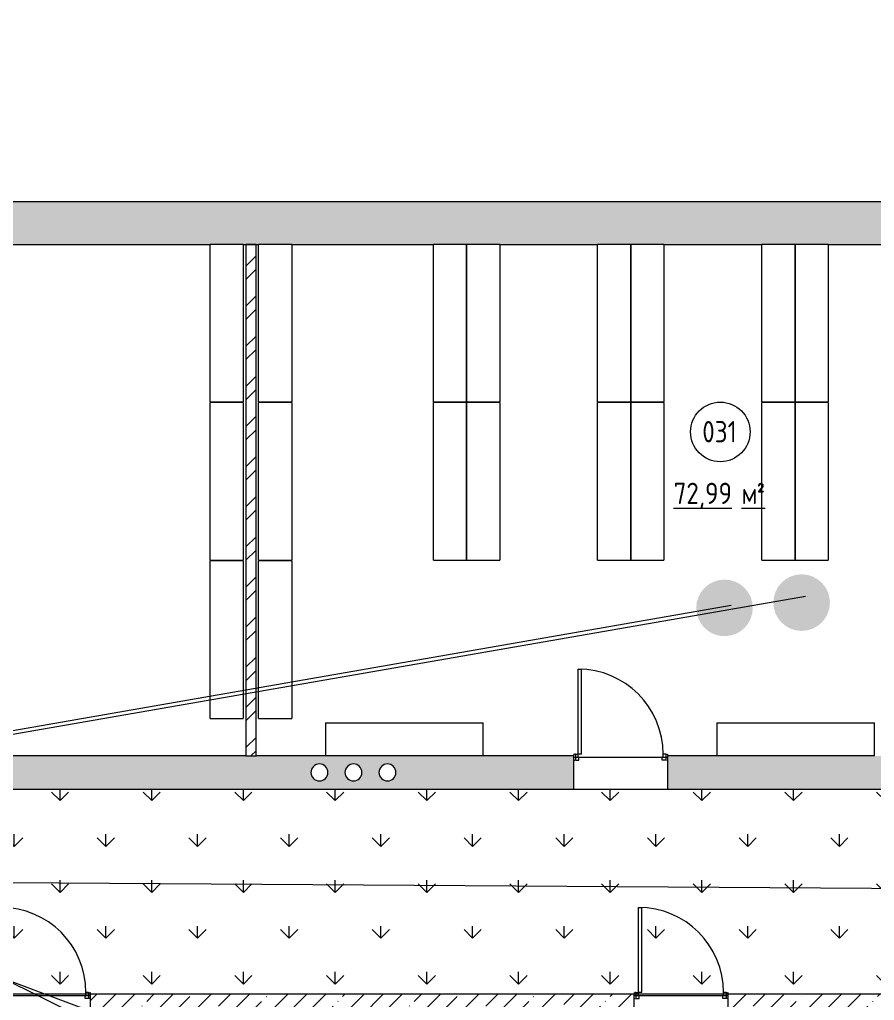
# Model space of a CAD drawing. Header units: millimetres. Extents: x -515342 to 330399, y -224905 to 507333.
# Drawn here: x -287152 to -277105, y -178752 to -167229 of the extents above; entities that cross this region are included whole.
import ezdxf

# ---------------------------------------------------------------- set-up
doc = ezdxf.new("R2010")
doc.units = ezdxf.units.MM
doc.linetypes.add('ASVP_Невидимые', pattern=[5, 3, -2])
doc.layers.get('0').update_dxf_attribs({"lineweight": 0})
for name, color, linetype, lineweight in [('Двери', 7, 'Continuous', 0), ('Марки помещений', 7, 'Continuous', 0), ('Мебель', 7, 'Continuous', 0), ('Ответы', 4, 'Continuous', 0), ('Перекрытие', 7, 'Continuous', 0), ('Стены внутренние', 7, 'Continuous', 0), ('Стены несущие', 7, 'Continuous', 0), ('Стены перегородки', 7, 'Continuous', 0), ('Стены штриховка', 7, 'Continuous', 0), ('экспертиза ДУ', 1, 'Continuous', 0), ('экспертиза условные обозначения', 1, 'Continuous', 0)]:
    doc.layers.add(name, color=color, linetype=linetype, lineweight=lineweight)
doc.styles.add('GOST Common_1', font='', dxfattribs={"width": 0.9, "height": 250})
doc.styles.add('GOST Common_2', font='', dxfattribs={"width": 0.9, "height": 250})
doc.styles.get('GOST Common_1').set_extended_font_data('GOST Common')
doc.styles.get('GOST Common_2').set_extended_font_data('GOST Common')
pattern_1 = [(45, (-373662.94, -185274.45), (-224.5064, 224.5064), []), (45, (-373438.43, -185274.45), (-224.5064, 224.5064), [396.875, -79.375, 3.353, -76.022])]

# ---------------------------------------------------------------- blocks, each defined once
blk = doc.blocks.new('СД_Люблино_Фасады_rvt-1-О_АР_П_-1_-3_000_План -1 этажа')
at = {"layer": 'Стены внутренние'}
h = blk.add_hatch(dxfattribs=at)
h.set_pattern_fill('FP_1', color=256, style=0, pattern_type=2)
h.set_pattern_definition([(45, (0, 0), (-224.5064, 224.5064), []), (45, (224.5, 0), (-224.5064, 224.5064), [396.875, -79.375, 3.353, -76.022])])
h.paths.add_polyline_path([(101935, 15405), (101935, 15905), (82615, 15905), (82615, 15405), (101545, 15405)])
h.paths.add_polyline_path([(81375, 15405), (81375, 15905), (75275, 15905), (75275, 15405), (80820, 15405)])
h.paths.add_polyline_path([(73790, 15405), (74035, 15405), (74035, 15905), (67980, 15905), (67980, 15405), (70321, 15405)])
h.paths.add_polyline_path([(66740, 15405), (66740, 15905), (64320, 15905), (64320, 15405), (66185, 15405)])
h.paths.add_polyline_path([(63080, 15405), (63080, 15905), (59835, 15905), (59835, 15405), (62525, 15405)])
h.paths.add_polyline_path([(58595, 15405), (58595, 15905), (56295, 15905), (56295, 15405), (58178, 15405)])
h.paths.add_polyline_path([(55055, 15405), (55055, 15905), (46676, 15905), (46676, 15405), (54709, 15405)])
h.paths.add_polyline_path([(45168, 15405), (45436, 15405), (45436, 15905), (34796, 15905), (34796, 15405), (45120, 15405)])
h.paths.add_polyline_path([(33556, 15405), (33556, 15905), (27516, 15905), (27516, 15405), (33475, 15405)])
h.paths.add_polyline_path([(26142, 15405), (26276, 15405), (26276, 15905), (20376, 15905), (20376, 15405), (26087, 15405)])
h.paths.add_polyline_path([(19136, 15405), (19136, 15905), (6136, 15905), (6136, 15405), (18755, 15405)])
h.paths.add_polyline_path([(4896, 15405), (4896, 15905), (2925, 15905), (2925, 15405), (4735, 15405)])
h.paths.add_polyline_path([(1375, 15405), (1375, 15905), (-305, 15905), (-305, 15405), (935, 15405)])
at = {"layer": 'Стены несущие'}
for p, q in [((101935, 15905), (82615, 15905)), ((82615, 15405), (88750, 15405)), ((89140, 15405), (89320, 15405)), ((89710, 15405), (91375, 15405)), ((92155, 15405), (93305, 15405)), ((94085, 15405), (95235, 15405)), ((96015, 15405), (97165, 15405))]:
    blk.add_line(p, q, dxfattribs=at)
blk = doc.blocks.new('Дверь_Деревянная_1 полотно - АР_Дверь_Межкомнатная_1000х2000h_полотно__Г_Пр-10560728-О_АР_П_-1_-3_000_План -1 этажа')
at = {"layer": 'Двери', "lineweight": 18}
for p, q in [((-500, 215), (-500, 1215)), ((-500, 1215), (-460, 1215)), ((-460, 215), (-460, 1215)), ((-530, 215), (-500, 215)), ((-530, 215), (-530, 145)), ((-530, 145), (-490, 145)), ((-500, 175), (-500, 215)), ((-460, 215), (-500, 215)), ((-500, 175), (-490, 175)), ((-490, 145), (-490, 175)), ((500, 175), (490, 175)), ((490, 145), (490, 175)), ((530, 145), (490, 145)), ((530, 215), (500, 215)), ((500, 175), (500, 215)), ((530, 215), (530, 145))]:
    blk.add_line(p, q, dxfattribs=at)
at = {"layer": 'Двери', "linetype": 'ASVP_Невидимые', "lineweight": 18}
for p, q in [((-550, 215), (-550, 195)), ((-530, 215), (-550, 215)), ((-550, 145), (-530, 145)), ((530, 215), (550, 215)), ((550, 145), (530, 145)), ((550, 215), (550, 195))]:
    blk.add_line(p, q, dxfattribs=at)
at = {"layer": 'Двери', "lineweight": 18}
blk.add_arc((-500, 215), 1000, 0, 90, dxfattribs=at)
blk = doc.blocks.new('Shelf _1_ - 1850 x 1850 x 390mm-9691389-О_АР_П_-1_-3_000_План -1 этажа')
at = {"layer": 'Мебель'}
for p, q in [((-678, 125), (1172, 125)), ((-678, 125), (-678, -265)), ((1172, -265), (1172, 125)), ((1172, -265), (-678, -265))]:
    blk.add_line(p, q, dxfattribs=at)
blk = doc.blocks.new('Shelf _1_ - 1850 x 1850 x 390mm-9875054-О_АР_П_-1_-3_000_План -1 этажа')
at = {"layer": 'Мебель'}
for p, q in [((-678, 265), (1172, 265)), ((-678, 265), (-678, -125)), ((1172, -125), (1172, 265)), ((1172, -125), (-678, -125))]:
    blk.add_line(p, q, dxfattribs=at)
blk = doc.blocks.new('ASVP_Марка_Помещение_ДваЗначения - Номер Площадь-685795-О_АР_П_-1_-3_000_План -1 этажа')
at = {"layer": 'Марки помещений'}
blk.add_circle((0, 0), 3.5, dxfattribs=at)

msp = doc.modelspace()

# ---------------------------------------------------------------- hatches: boundary and pattern name
at = {"layer": 'Стены внутренние'}
h = msp.add_hatch(dxfattribs=at)
h.set_pattern_fill('FP_2', color=256, style=0, pattern_type=2)
h.set_pattern_definition([(45, (-373662.94, -185274.45), (-235.7317, 235.7317), []), (45, (-373505.78, -185274.45), (-235.7317, 235.7317), [])])
h.paths.add_polyline_path([(-284492.9357, -175879.4503), (-284372.9357, -175879.4503), (-284372.9357, -169869.4503), (-284492.9357, -169869.4503), (-284492.9357, -175259.2003)])
h = msp.add_hatch(dxfattribs=at)
h.set_pattern_fill('FP_1', color=256, style=0, pattern_type=2)
h.set_pattern_definition(pattern_1)
h.paths.add_polyline_path([(-272227.9357, -176269.4503), (-272227.9357, -175879.4503), (-279537.9357, -175879.4503), (-279537.9357, -176269.4503), (-272985.3042, -176269.4503)])
h.paths.add_polyline_path([(-280637.9357, -176269.4503), (-280637.9357, -175879.4503), (-292817.9357, -175879.4503), (-292817.9357, -176269.4503), (-280791.2771, -176269.4503)])
h.paths.add_polyline_path([(-293917.9357, -176269.4503), (-293917.9357, -175879.4503), (-302182.9357, -175879.4503), (-302182.9357, -176269.4503), (-296403.223, -176269.4503)])
h.paths.add_polyline_path([(-303341.8656, -176269.4503), (-303282.9357, -176269.4503), (-303282.9357, -175879.4503), (-306517.9357, -175879.4503), (-306517.9357, -176269.4503), (-304209.1959, -176269.4503)])
h.paths.add_polyline_path([(-307517.9357, -176269.4503), (-307517.9357, -175879.4503), (-308652.9357, -175879.4503), (-308652.9357, -176269.4503), (-308545.8475, -176269.4503)])
h.paths.add_polyline_path([(-309752.9357, -176269.4503), (-309752.9357, -175879.4503), (-314067.9357, -175879.4503), (-314067.9357, -176269.4503), (-310280.5081, -176269.4503)])
h.paths.add_polyline_path([(-315484.4901, -176269.4503), (-315167.9357, -176269.4503), (-315167.9357, -175879.4503), (-318007.9357, -175879.4503), (-318007.9357, -176269.4503), (-317217.9357, -176269.4503)])
h.paths.add_polyline_path([(-272845.3005, -176172.9311), (-272877.9357, -176161.0529), (-272904.5401, -176138.7291), (-272921.9049, -176108.6524), (-272927.9357, -176074.4503), (-272921.9049, -176040.2483), (-272904.5401, -176010.1716), (-272877.9357, -175987.8478), (-272845.3005, -175975.9696), (-272810.5709, -175975.9696), (-272777.9357, -175987.8478), (-272751.3312, -176010.1716), (-272733.9664, -176040.2483), (-272727.9357, -176074.4503), (-272734.8252, -176110.1398), (-272751.3312, -176138.7291), (-272777.9357, -176161.0529), (-272810.5709, -176172.9311)])
h.paths.add_polyline_path([(-272410.5709, -176172.9311), (-272445.3005, -176172.9311), (-272477.9357, -176161.0529), (-272504.5401, -176138.7291), (-272521.9049, -176108.6524), (-272527.9357, -176074.4503), (-272521.9049, -176040.2483), (-272504.5401, -176010.1716), (-272477.9357, -175987.8478), (-272445.3005, -175975.9696), (-272410.5709, -175975.9696), (-272377.9357, -175987.8478), (-272351.3312, -176010.1716), (-272333.9664, -176040.2483), (-272327.9357, -176074.4503), (-272334.8252, -176110.1398), (-272351.3312, -176138.7291), (-272377.9357, -176161.0529)])
h.paths.add_polyline_path([(-276045.3005, -176172.9311), (-276077.9357, -176161.0529), (-276104.5401, -176138.7291), (-276121.9049, -176108.6524), (-276127.9357, -176074.4503), (-276121.9049, -176040.2483), (-276104.5401, -176010.1716), (-276077.9357, -175987.8478), (-276045.3005, -175975.9696), (-276010.5709, -175975.9696), (-275977.9357, -175987.8478), (-275951.3312, -176010.1716), (-275933.9664, -176040.2483), (-275927.9357, -176074.4503), (-275934.8252, -176110.1398), (-275951.3312, -176138.7291), (-275977.9357, -176161.0529), (-276010.5709, -176172.9311)])
h.paths.add_polyline_path([(-275610.5709, -176172.9311), (-275645.3005, -176172.9311), (-275677.9357, -176161.0529), (-275704.5401, -176138.7291), (-275721.9049, -176108.6524), (-275727.9357, -176074.4503), (-275721.9049, -176040.2483), (-275704.5401, -176010.1716), (-275677.9357, -175987.8478), (-275645.3005, -175975.9696), (-275610.5709, -175975.9696), (-275577.9357, -175987.8478), (-275551.3312, -176010.1716), (-275533.9664, -176040.2483), (-275527.9357, -176074.4503), (-275533.9664, -176108.6524), (-275551.3312, -176138.7291), (-275577.9357, -176161.0529), (-275587.2952, -176164.4595)])
h.paths.add_polyline_path([(-283610.5709, -176172.9311), (-283645.3005, -176172.9311), (-283677.9357, -176161.0529), (-283704.5401, -176138.7291), (-283721.9049, -176108.6524), (-283727.9357, -176074.4503), (-283721.9049, -176040.2483), (-283704.5401, -176010.1716), (-283677.9357, -175987.8478), (-283645.3005, -175975.9696), (-283610.5709, -175975.9696), (-283577.9357, -175987.8478), (-283551.3312, -176010.1716), (-283533.9664, -176040.2483), (-283527.9357, -176074.4503), (-283534.8252, -176110.1398), (-283551.3312, -176138.7291), (-283577.9357, -176161.0529)])
h.paths.add_polyline_path([(-283245.3005, -176172.9311), (-283277.9357, -176161.0529), (-283304.5401, -176138.7291), (-283321.9049, -176108.6524), (-283327.9357, -176074.4503), (-283321.9049, -176040.2483), (-283304.5401, -176010.1716), (-283277.9357, -175987.8478), (-283245.3005, -175975.9696), (-283210.5709, -175975.9696), (-283177.9357, -175987.8478), (-283151.3312, -176010.1716), (-283133.9664, -176040.2483), (-283127.9357, -176074.4503), (-283134.8252, -176110.1398), (-283151.3312, -176138.7291), (-283177.9357, -176161.0529), (-283210.5709, -176172.9311)])
h.paths.add_polyline_path([(-282810.5709, -176172.9311), (-282845.3005, -176172.9311), (-282877.9357, -176161.0529), (-282904.5401, -176138.7291), (-282921.9049, -176108.6524), (-282927.9357, -176074.4503), (-282921.9049, -176040.2483), (-282904.5401, -176010.1716), (-282877.9357, -175987.8478), (-282845.3005, -175975.9696), (-282810.5709, -175975.9696), (-282777.9357, -175987.8478), (-282751.3312, -176010.1716), (-282733.9664, -176040.2483), (-282727.9357, -176074.4503), (-282734.8252, -176110.1398), (-282751.3312, -176138.7291), (-282777.9357, -176161.0529)])
h.paths.add_polyline_path([(-290010.5709, -176172.9311), (-290045.3005, -176172.9311), (-290077.9357, -176161.0529), (-290104.5401, -176138.7291), (-290121.9049, -176108.6524), (-290127.9357, -176074.4503), (-290121.9049, -176040.2483), (-290104.5401, -176010.1716), (-290077.9357, -175987.8478), (-290045.3005, -175975.9696), (-290010.5709, -175975.9696), (-289977.9357, -175987.8478), (-289951.3312, -176010.1716), (-289933.9664, -176040.2483), (-289927.9357, -176074.4503), (-289933.9664, -176108.6524), (-289951.3312, -176138.7291), (-289977.9357, -176161.0529)])
h.paths.add_polyline_path([(-290445.3005, -176172.9311), (-290477.9357, -176161.0529), (-290504.5401, -176138.7291), (-290521.9049, -176108.6524), (-290527.9357, -176074.4503), (-290521.9049, -176040.2483), (-290504.5401, -176010.1716), (-290477.9357, -175987.8478), (-290445.3005, -175975.9696), (-290410.5709, -175975.9696), (-290377.9357, -175987.8478), (-290351.3312, -176010.1716), (-290333.9664, -176040.2483), (-290327.9357, -176074.4503), (-290333.9664, -176108.6524), (-290351.3312, -176138.7291), (-290377.9357, -176161.0529), (-290410.5709, -176172.9311)])
h.paths.add_polyline_path([(-297645.3005, -176172.9311), (-297677.9357, -176161.0529), (-297704.5401, -176138.7291), (-297721.9049, -176108.6524), (-297727.9357, -176074.4503), (-297721.9049, -176040.2483), (-297704.2185, -176009.9017), (-297677.9357, -175987.8478), (-297645.3005, -175975.9696), (-297610.5709, -175975.9696), (-297577.9357, -175987.8478), (-297551.3312, -176010.1716), (-297533.9664, -176040.2483), (-297527.9357, -176074.4503), (-297534.8252, -176110.1398), (-297551.3312, -176138.7291), (-297577.9357, -176161.0529), (-297610.5709, -176172.9311)])
h.paths.add_polyline_path([(-298445.3005, -176172.9311), (-298477.9357, -176161.0529), (-298504.5401, -176138.7291), (-298521.9049, -176108.6524), (-298527.9357, -176074.4503), (-298521.9049, -176040.2483), (-298504.5401, -176010.1716), (-298477.9357, -175987.8478), (-298445.3005, -175975.9696), (-298410.5709, -175975.9696), (-298377.9357, -175987.8478), (-298351.3312, -176010.1716), (-298333.9664, -176040.2483), (-298327.9357, -176074.4503), (-298334.8252, -176110.1398), (-298351.3312, -176138.7291), (-298377.9357, -176161.0529), (-298410.5709, -176172.9311)])
h.paths.add_polyline_path([(-298010.5709, -176172.9311), (-298045.3005, -176172.9311), (-298077.9357, -176161.0529), (-298104.5401, -176138.7291), (-298121.9049, -176108.6524), (-298127.9357, -176074.4503), (-298121.9049, -176040.2483), (-298104.5401, -176010.1716), (-298077.9357, -175987.8478), (-298045.3005, -175975.9696), (-298010.5709, -175975.9696), (-297977.9357, -175987.8478), (-297951.3312, -176010.1716), (-297933.9664, -176040.2483), (-297927.9357, -176074.4503), (-297934.8252, -176110.1398), (-297951.3312, -176138.7291), (-297977.9357, -176161.0529)])
h.paths.add_polyline_path([(-304410.5709, -176172.9311), (-304445.3005, -176172.9311), (-304477.9357, -176161.0529), (-304504.5401, -176138.7291), (-304521.9049, -176108.6524), (-304527.9357, -176074.4503), (-304521.9049, -176040.2483), (-304504.5401, -176010.1716), (-304477.9357, -175987.8478), (-304445.3005, -175975.9696), (-304410.5709, -175975.9696), (-304377.9357, -175987.8478), (-304351.3312, -176010.1716), (-304333.9664, -176040.2483), (-304327.9357, -176074.4503), (-304334.8252, -176110.1398), (-304351.3312, -176138.7291), (-304377.9357, -176161.0529)])
h.paths.add_polyline_path([(-304045.3005, -176172.9311), (-304077.9357, -176161.0529), (-304104.5401, -176138.7291), (-304121.9049, -176108.6524), (-304127.9357, -176074.4503), (-304121.9049, -176040.2483), (-304104.5401, -176010.1716), (-304077.9357, -175987.8478), (-304045.3005, -175975.9696), (-304010.5709, -175975.9696), (-303977.9357, -175987.8478), (-303951.3312, -176010.1716), (-303933.9664, -176040.2483), (-303927.9357, -176074.4503), (-303933.9664, -176108.6524), (-303951.3312, -176138.7291), (-303977.9357, -176161.0529), (-304010.5709, -176172.9311)])
h.paths.add_polyline_path([(-305645.3005, -176172.9311), (-305677.9357, -176161.0529), (-305704.5401, -176138.7291), (-305721.9049, -176108.6524), (-305727.9357, -176074.4503), (-305721.9049, -176040.2483), (-305704.5401, -176010.1716), (-305677.9357, -175987.8478), (-305645.3005, -175975.9696), (-305610.5709, -175975.9696), (-305577.9357, -175987.8478), (-305551.3312, -176010.1716), (-305533.9664, -176040.2483), (-305527.9357, -176074.4503), (-305533.9664, -176108.6524), (-305551.3312, -176138.7291), (-305577.9357, -176161.0529), (-305610.5709, -176172.9311)])
h.paths.add_polyline_path([(-306045.3005, -176172.9311), (-306077.9357, -176161.0529), (-306104.5401, -176138.7291), (-306121.9049, -176108.6524), (-306127.9357, -176074.4503), (-306121.9049, -176040.2483), (-306104.5401, -176010.1716), (-306077.9357, -175987.8478), (-306045.3005, -175975.9696), (-306010.5709, -175975.9696), (-305977.9357, -175987.8478), (-305951.3312, -176010.1716), (-305933.9664, -176040.2483), (-305927.9357, -176074.4503), (-305933.9664, -176108.6524), (-305951.3312, -176138.7291), (-305977.9357, -176161.0529), (-306010.5709, -176172.9311)])
h = msp.add_hatch(dxfattribs=at)
h.set_pattern_fill('FP_1', color=256, style=0, pattern_type=2)
h.set_pattern_definition(pattern_1)
h.paths.add_polyline_path([(-272226.5959, -179069.4503), (-272226.5959, -178679.4503), (-272877.9357, -178679.4503), (-272877.9357, -179069.4503)])
h.paths.add_polyline_path([(-273977.9357, -179069.4503), (-273977.9357, -178679.4503), (-278827.9357, -178679.4503), (-278827.9357, -179069.4503), (-275587.2952, -179069.4503)])
h.paths.add_polyline_path([(-279927.9357, -179069.4503), (-279927.9357, -178679.4503), (-286321.5959, -178679.4503), (-286321.5959, -179069.4503), (-280507.9357, -179069.4503)])
h.paths.add_polyline_path([(-287447.9357, -179069.4503), (-287421.5959, -179069.4503), (-287421.5959, -178679.4503), (-287447.9357, -178679.4503)])
h.paths.add_polyline_path([(-272400.5709, -178972.9311), (-272435.3005, -178972.9311), (-272467.9357, -178961.0529), (-272494.5401, -178938.7291), (-272511.9049, -178908.6524), (-272517.9357, -178874.4503), (-272511.9049, -178840.2483), (-272494.5401, -178810.1716), (-272467.9357, -178787.8478), (-272435.3005, -178775.9696), (-272400.5709, -178775.9696), (-272367.9357, -178787.8478), (-272341.3312, -178810.1716), (-272323.9664, -178840.2483), (-272317.9357, -178874.4503), (-272323.9664, -178908.6524), (-272341.3312, -178938.7291), (-272367.9357, -178961.0529)])
h.paths.add_polyline_path([(-280800.5709, -178972.9311), (-280835.3005, -178972.9311), (-280867.9357, -178961.0529), (-280894.5401, -178938.7291), (-280911.9049, -178908.6524), (-280917.9357, -178874.4503), (-280911.9049, -178840.2483), (-280894.5401, -178810.1716), (-280867.9357, -178787.8478), (-280835.3005, -178775.9696), (-280800.5709, -178775.9696), (-280767.9357, -178787.8478), (-280741.3312, -178810.1716), (-280723.9664, -178840.2483), (-280717.9357, -178874.4503), (-280723.9664, -178908.6524), (-280741.3312, -178938.7291), (-280767.9357, -178961.0529), (-280791.2771, -178969.5485)])
at = {"layer": 'экспертиза ДУ', "lineweight": 0}
h = msp.add_hatch(color=30, dxfattribs=at)
edge = h.paths.add_edge_path()
edge.add_arc((-277959.714, -174078.6634), 332.544, 0, 360)
h = msp.add_hatch(color=5, dxfattribs=at)
edge = h.paths.add_edge_path()
edge.add_arc((-278866.1349, -174140.6215), 332.544, 0, 360)
at = {"layer": 'экспертиза условные обозначения', "transparency": 33554687}
h = msp.add_hatch(dxfattribs=at)
h.set_pattern_fill('GRASS', color=3, scale=30)
h.set_pattern_definition([(90, (-528066.2, 6791.8), (-538.8154, 538.8154), [142.875, -934.7557]), (45, (-528066.2, 6791.8), (-538.8154, 538.8154), [142.875, -619.125]), (135, (-528066.2, 6791.8), (-538.8154, -538.8154), [142.875, -619.125])])
h.paths.add_polyline_path([(-317217.9357, -176269.4503), (-274747.9357, -176269.4503), (-274747.9357, -178679.4503), (-288107.9357, -178679.4503), (-288107.9357, -178419.4503), (-317217.9357, -178424.7103)])

# ---------------------------------------------------------------- linework, layer by layer
at = {"layer": 'Ответы'}
msp.add_lwpolyline([(-322512.9357, -184709.4503), (-322512.9357, -177136.8892), (-271767.9357, -177466.9503)], dxfattribs=at)
at = {"layer": 'Перекрытие'}
for p, q in [((-279537.9357, -175899.4503), (-280637.9357, -175899.4503)), ((-286321.5959, -178699.4503), (-287421.5959, -178699.4503)), ((-278827.9357, -178699.4503), (-279927.9357, -178699.4503))]:
    msp.add_line(p, q, dxfattribs=at)
at = {"layer": 'Стены несущие'}
for p, q in [((-284492.9357, -175879.4503), (-292817.9357, -175879.4503)), ((-283554.7186, -175879.4503), (-284372.9357, -175879.4503)), ((-280637.9357, -175879.4503), (-281704.7186, -175879.4503)), ((-280637.9357, -176269.4503), (-280637.9357, -175879.4503)), ((-278954.7186, -175879.4503), (-279537.9357, -175879.4503)), ((-279537.9357, -175879.4503), (-279537.9357, -176269.4503)), ((-292817.9357, -176269.4503), (-280637.9357, -176269.4503)), ((-279537.9357, -176269.4503), (-274747.9357, -176269.4503)), ((-279927.9357, -178679.4503), (-286321.5959, -178679.4503)), ((-286321.5959, -178679.4503), (-286321.5959, -179069.4503)), ((-279927.9357, -179069.4503), (-279927.9357, -178679.4503)), ((-274747.9357, -178679.4503), (-278827.9357, -178679.4503)), ((-278827.9357, -178679.4503), (-278827.9357, -179069.4503))]:
    msp.add_line(p, q, dxfattribs=at)
for centre, start, end in [((-283627.9357, -176074.4503), 0, 180), ((-283227.9357, -176074.4503), 0, 180), ((-282827.9357, -176074.4503), 0, 180), ((-283627.9357, -176074.4503), 180, 0), ((-283227.9357, -176074.4503), 180, 0), ((-282827.9357, -176074.4503), 180, 0)]:
    msp.add_arc(centre, 100, start, end, dxfattribs=at)
at = {"layer": 'Стены перегородки'}
for p, q in [((-284492.9357, -169869.4503), (-284492.9357, -175879.4503)), ((-284372.9357, -169869.4503), (-284492.9357, -169869.4503)), ((-284372.9357, -175879.4503), (-284372.9357, -169869.4503))]:
    msp.add_line(p, q, dxfattribs=at)
at = {"layer": 'Стены штриховка'}
msp.add_line((-284492.9357, -175879.4503), (-284372.9357, -175879.4503), dxfattribs=at)
at = {"layer": 'экспертиза ДУ', "elevation": 0}
for points in [[(-278744.9576, -183262.5355), (-451869.8267, -97460.6135), (-277871.1319, -183160.4678)], [(-274013.829, -183478.2929), (-484408.3576, -104842.0369)]]:
    msp.add_lwpolyline(points, dxfattribs=at)
at = {"layer": 'экспертиза ДУ'}
for points in [[(-277912.7212, -174005.5058), (-488305.5791, -210666.1805)], [(-488305.5791, -210666.1805), (-278786.547, -174107.5735)]]:
    msp.add_lwpolyline(points, dxfattribs=at)
at = {"layer": 'экспертиза условные обозначения', "color": 3}
msp.add_lwpolyline([(-317217.9357, -176269.4503), (-274747.9357, -176269.4503), (-274747.9357, -178679.4503), (-288107.9357, -178679.4503), (-288107.9357, -178419.4503), (-317217.9357, -178424.7103), (-317217.9357, -176269.4503)], dxfattribs=at)

# ---------------------------------------------------------------- block references
msp.add_blockref('СД_Люблино_Фасады_rvt-1-О_АР_П_-1_-3_000_План -1 этажа', (-373662.9357, -185274.4503))
at = {"layer": 'Двери'}
for p in [(-280087.9357, -176074.4503), (-286871.5959, -178874.4503), (-279377.9357, -178874.4503)]:
    msp.add_blockref('Дверь_Деревянная_1 полотно - АР_Дверь_Межкомнатная_1000х2000h_полотно__Г_Пр-10560728-О_АР_П_-1_-3_000_План -1 этажа', p, dxfattribs=at)
at = {"layer": 'Марки помещений', "xscale": 99.99999999999993, "yscale": 99.99999999999993, "zscale": 99.99999999999993}
msp.add_blockref('ASVP_Марка_Помещение_ДваЗначения - Номер Площадь-685795-О_АР_П_-1_-3_000_План -1 этажа', (-278915.7177, -172073.2451), dxfattribs=at)
at = {"layer": 'Мебель'}
for name, p, rotation in [('Shelf _1_ - 1850 x 1850 x 390mm-9691389-О_АР_П_-1_-3_000_План -1 этажа', (-284647.8274, -170547.3966), 270.0000000000001), ('Shelf _1_ - 1850 x 1850 x 390mm-9691389-О_АР_П_-1_-3_000_План -1 этажа', (-284077.8274, -170547.3966), 270.0000000000001), ('Shelf _1_ - 1850 x 1850 x 390mm-9691389-О_АР_П_-1_-3_000_План -1 этажа', (-282022.8274, -170547.3966), 270.0000000000001), ('Shelf _1_ - 1850 x 1850 x 390mm-9691389-О_АР_П_-1_-3_000_План -1 этажа', (-281632.8274, -170547.3966), 270.0000000000001), ('Shelf _1_ - 1850 x 1850 x 390mm-9691389-О_АР_П_-1_-3_000_План -1 этажа', (-280092.8274, -170547.3966), 270.0000000000001), ('Shelf _1_ - 1850 x 1850 x 390mm-9691389-О_АР_П_-1_-3_000_План -1 этажа', (-279702.8274, -170547.3966), 270.0000000000001), ('Shelf _1_ - 1850 x 1850 x 390mm-9691389-О_АР_П_-1_-3_000_План -1 этажа', (-278162.8274, -170547.3966), 270.0000000000001), ('Shelf _1_ - 1850 x 1850 x 390mm-9691389-О_АР_П_-1_-3_000_План -1 этажа', (-277772.8274, -170547.3966), 270.0000000000001), ('Shelf _1_ - 1850 x 1850 x 390mm-9875054-О_АР_П_-1_-3_000_План -1 этажа', (-284788.0439, -172407.3966), 269.9999999999999), ('Shelf _1_ - 1850 x 1850 x 390mm-9691389-О_АР_П_-1_-3_000_План -1 этажа', (-284077.8274, -172407.3966), 270.0000000000001), ('Shelf _1_ - 1850 x 1850 x 390mm-9691389-О_АР_П_-1_-3_000_План -1 этажа', (-282022.8274, -172407.3966), 270.0000000000001), ('Shelf _1_ - 1850 x 1850 x 390mm-9691389-О_АР_П_-1_-3_000_План -1 этажа', (-281632.8274, -172407.3966), 270.0000000000001), ('Shelf _1_ - 1850 x 1850 x 390mm-9691389-О_АР_П_-1_-3_000_План -1 этажа', (-280092.8274, -172407.3966), 270.0000000000001), ('Shelf _1_ - 1850 x 1850 x 390mm-9691389-О_АР_П_-1_-3_000_План -1 этажа', (-279702.8274, -172407.3966), 270.0000000000001), ('Shelf _1_ - 1850 x 1850 x 390mm-9691389-О_АР_П_-1_-3_000_План -1 этажа', (-278162.8274, -172407.3966), 270.0000000000001), ('Shelf _1_ - 1850 x 1850 x 390mm-9691389-О_АР_П_-1_-3_000_План -1 этажа', (-277772.8274, -172407.3966), 270.0000000000001), ('Shelf _1_ - 1850 x 1850 x 390mm-9875054-О_АР_П_-1_-3_000_План -1 этажа', (-284788.0439, -174267.3966), 269.9999999999999), ('Shelf _1_ - 1850 x 1850 x 390mm-9691389-О_АР_П_-1_-3_000_План -1 этажа', (-284077.8274, -174267.3966), 270.0000000000001), ('Shelf _1_ - 1850 x 1850 x 390mm-9691389-О_АР_П_-1_-3_000_План -1 этажа', (-282382.6649, -175754.5586), 180), ('Shelf _1_ - 1850 x 1850 x 390mm-9691389-О_АР_П_-1_-3_000_План -1 этажа', (-277782.6649, -175754.5586), 180)]:
    msp.add_blockref(name, p, dxfattribs=dict(at, rotation=rotation))

# ---------------------------------------------------------------- texts
at = {"layer": 'Марки помещений', "char_height": 250, "attachment_point": 1}
for s, insert, width, style in [('031', (-279128.1249, -171945.5201), 526.708687, 'GOST Common_1'), ('\\L72,99 ', (-279465.1611, -172670.0506), 966.835125, 'GOST Common_1'), ('\\L\\fGOST Common|b0|i0|c238|p34|;\\W.9;\\L²', (-278488.8486, -172670.0506), 165.949312, 'GOST Common_2'), ('\\L\\fGOST Common|b0|i0|c204|p34|;\\W.9;\\Lм', (-278667.4424, -172670.0506), 216.455625, 'GOST Common_1')]:
    msp.add_mtext(s, dxfattribs=dict(at, insert=insert, width=width, style=style))

doc.saveas('drawing.dxf')
